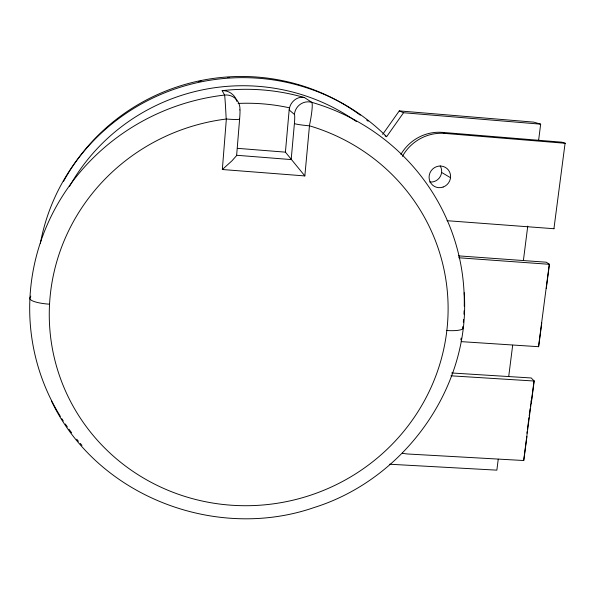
<?xml version="1.0" encoding="UTF-8"?>
<svg xmlns="http://www.w3.org/2000/svg" width="595" height="595" viewBox="0 0 595 595"><rect width="100%" height="100%" fill="white"/><g stroke="black" fill="none" stroke-linecap="round" stroke-linejoin="round"><path stroke-width="0.89" d="M294.421 114.374A8.33 0.811 -85.3 0 1 294.406 123.492A13.737 1.064 5.2 0 0 309.459 125.805L304.848 175.927L222.337 169.516L226.353 119.015A13.849 1.071 4.9 0 0 239.621 119.015A8.367 0.446 -85.6 0 0 239.919 109.882M222.337 169.516L231.931 160.858L236.617 155.578L239.621 119.015M304.848 175.927L285.414 152.149L289.163 109.949A13.105 12.941 -65.9 0 1 289.527 107.829C291.037 101.381 297.701 95.899 304.476 97.58L311.847 102.347A217.696 211.299 -14.5 0 1 464.249 306.299M294.413 123.492L291.178 159.572L236.669 155.273M498.238 459.236L496.855 470.154L389.576 464.226M508.703 376.561L512.674 345.212M523.392 260.55L527.758 226.093M538.624 140.279L540.662 124.162L533.812 122.139L399.267 110.901L382.667 134.396M526.939 433.19L527.177 431.368M527.415 429.538L528.962 417.668M529.2 415.846L530.16 408.542M530.398 406.72L530.755 403.975M530.993 402.153L531.231 400.323M523.645 460.515L534.027 381.016M538.512 346.692L549.274 264.299M553.93 228.718L565.086 143.269M526.939 436.507L523.801 460.523L408.683 454.052A42.067 39.709 -28 0 1 402.413 453.226M531.268 403.373L534.184 381.023L531.223 377.974L451.62 372.976M541.785 322.892L538.668 346.707L461.192 341.634M546.269 288.56L549.438 264.314L546.292 262.209L458.485 255.865M30.843 296.109L29.958 297.738A21.985 5.035 2.6 0 0 49.541 304.194M40.371 243.37A203.587 198.626 -13.7 0 1 181.378 86.892A203.587 198.626 -13.7 0 1 386.616 136.686L403.551 112.73L540.662 124.162M239.919 109.941A13.811 13.752 73.1 0 0 224.605 95.059L222.143 90.671C228.324 90.276 234.475 94.36 236.483 100.228M450.943 375.817L534.184 381.023M458.7 257.769L549.438 264.314M447.001 220.693L554.086 228.733M237.435 148.334L285.414 152.149M442.412 132.388L561.911 142.19L565.25 143.283L444.725 133.399L442.412 132.388A43.569 42.037 -50.6 0 0 400.889 154.403M399.267 110.901L403.551 112.73M385.039 135.772L386.616 136.686M441.602 172.424L450.519 177.719M289.163 109.949L294.413 114.433A13.745 13.559 -63.6 0 1 311.847 102.347M51.445 400.985C96.792 496.185 215.747 541.695 314.286 507.476C404.392 479.25 470.608 387.732 464.234 292.747M236.535 100.399L236.832 101.41M309.459 125.805A199.808 193.739 -14.7 0 1 402.153 433.279A199.808 193.739 -14.7 0 1 73.215 406.4A199.808 193.739 -14.7 0 1 226.353 119.015M224.62 95.341A22.156 0.469 87.2 0 1 226.152 118.494M463.148 326.967A21.16 4.767 7 0 1 446.845 330.508M311.825 102.437A22 2.558 -78.5 0 1 309.407 125.761M464.115 310.716A217.696 211.299 -14.5 0 1 463.936 314.249M463.565 319.545A217.696 211.299 -14.5 0 1 463.319 322.192M462.851 326.581A217.696 211.299 -14.5 0 1 462.627 328.358M461.155 338.101A217.696 211.299 -14.5 0 1 460.835 339.864M81.991 445.38A217.696 211.299 -14.5 0 1 80.206 443.342M78.436 441.289A217.696 211.299 -14.5 0 1 76.703 439.207M71.653 432.818A217.696 211.299 -14.5 0 1 68.953 429.181M67.376 426.972A217.696 211.299 -14.5 0 1 65.309 423.997M63.301 420.985A217.696 211.299 -14.5 0 1 61.821 418.694M60.378 416.396A217.696 211.299 -14.5 0 1 224.605 95.059M222.143 90.671A205.744 200.255 -14.1 0 1 304.476 97.58M238.104 103.441A195.13 189.82 -14.2 0 1 289.527 107.829M440.166 165.871A10.621 10.264 -51 0 1 429.739 182.011M402.413 156.351A43.956 42.386 -50.5 0 1 444.725 133.399M63.479 181.512A199.727 195.019 -13.6 0 1 360.302 115.177M366.706 120.093A199.727 195.019 -13.6 0 1 368.097 121.224M69.548 186.347A195.8 191.01 -13.8 0 1 356.509 121.648M198.447 81.641A192.297 187.983 -13.5 0 1 201.073 81.084M227.64 77.514A192.297 187.983 -13.5 0 1 229.425 77.409M443.126 187.046A10.985 10.598 -50.5 0 0 447.053 168.578A10.985 10.598 -50.5 0 0 429.315 174.96A10.985 10.598 -50.5 0 0 443.126 187.046"/></g></svg>
